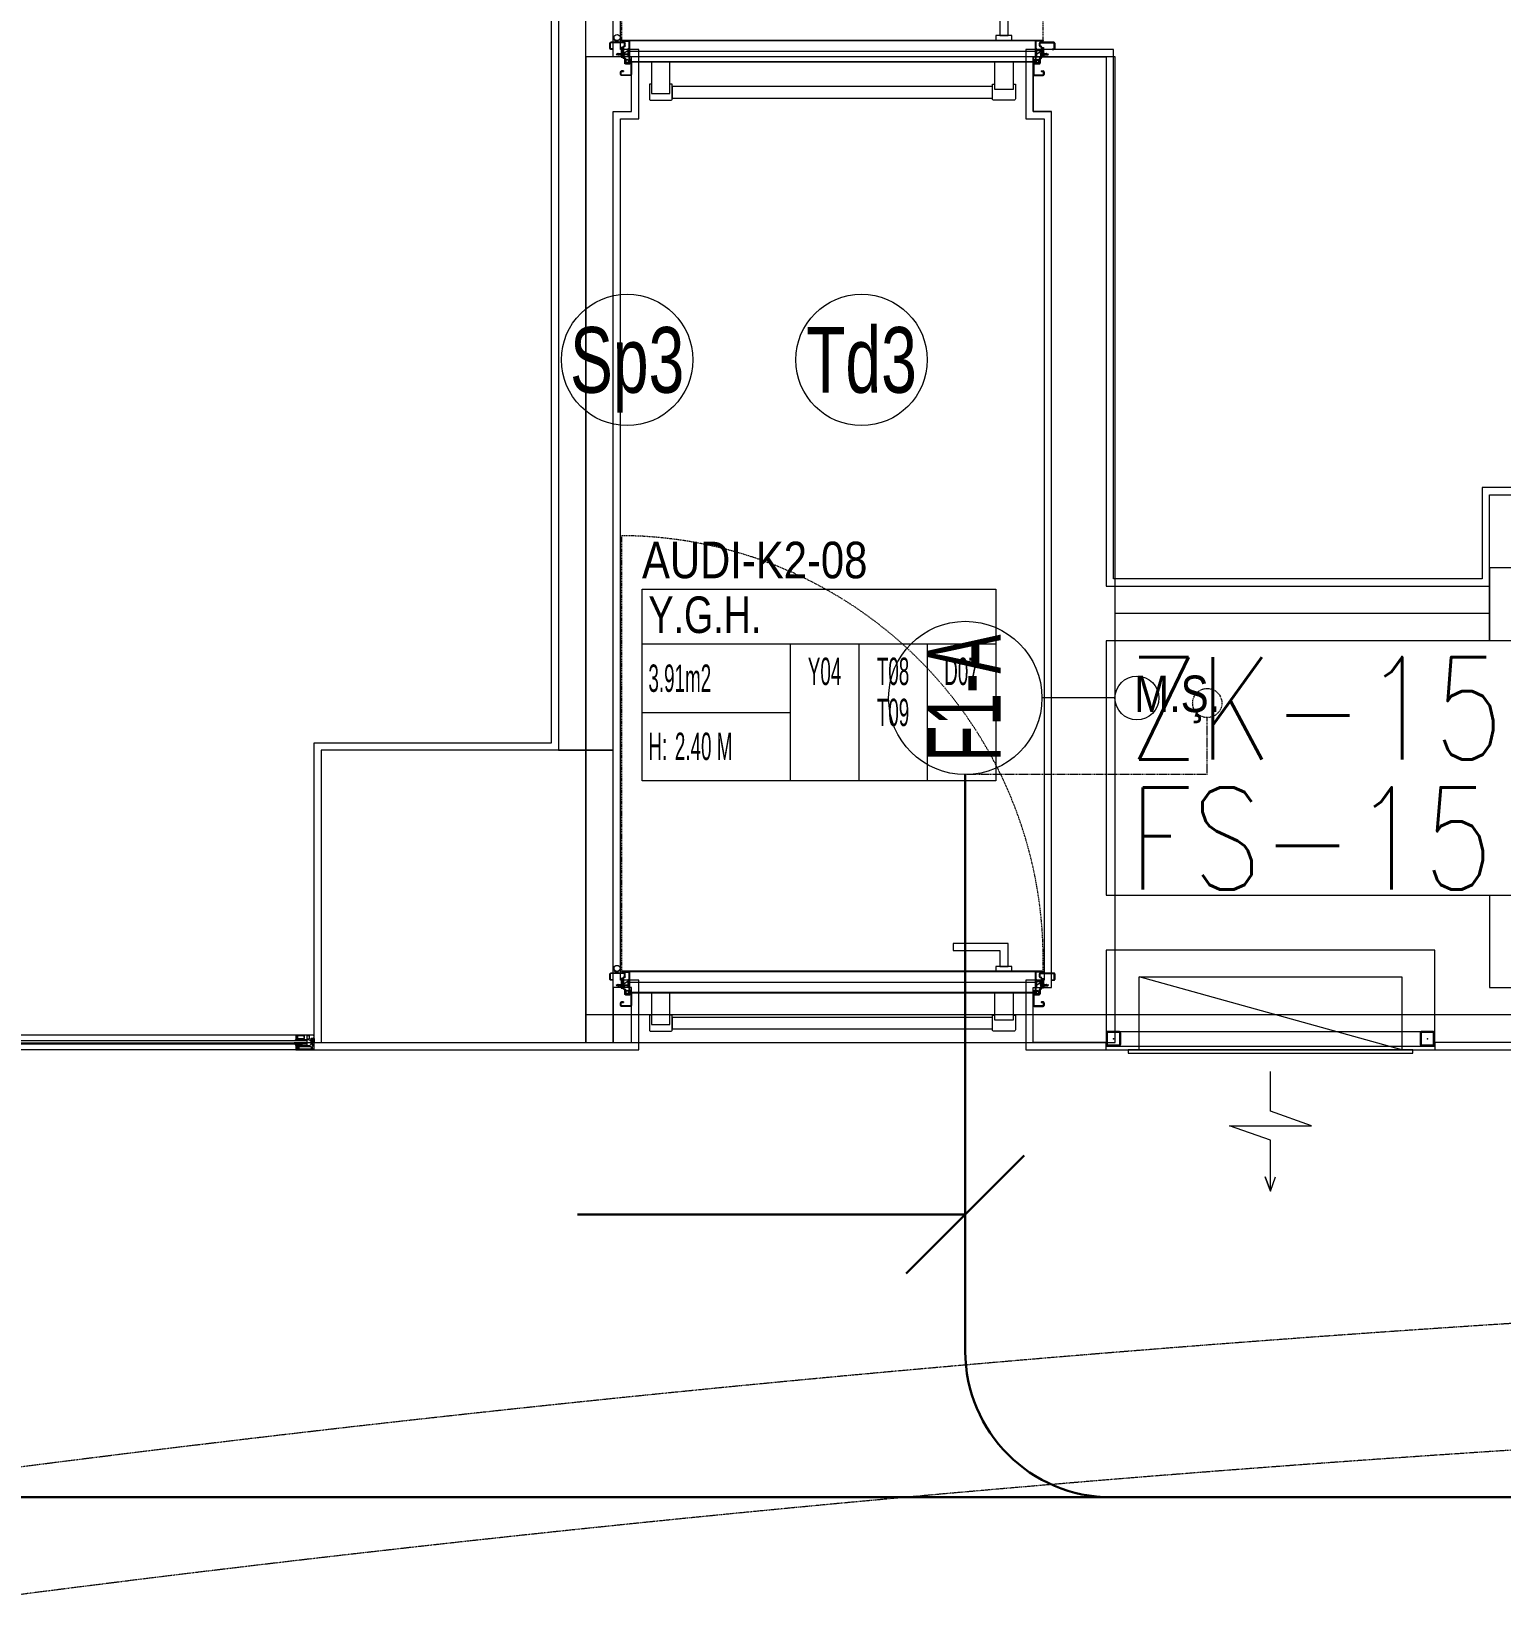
# Model space of a CAD drawing. Extents: x -2749 to 23780, y -1311 to 8245.
# Drawn here: x 15793.2 to 16195.5, y 2210.5 to 2641.9 of the extents above; entities that cross this region are included whole.
import ezdxf
from ezdxf.enums import TextEntityAlignment as Align

# ---------------------------------------------------------------- set-up
doc = ezdxf.new("R2010")
doc.units = 0
doc.header["$MEASUREMENT"] = 0
doc.linetypes.add('DOT2', pattern=[0.125, 0, -0.125])
doc.linetypes.add('HIDDEN', pattern=[0.375, 0.25, -0.125])
doc.layers.get('0').update_dxf_attribs({"color": 9, "lineweight": 9})
for name, color, linetype, lineweight in [('0 @ 1', 9, 'Continuous', 9), ('00', 9, 'Continuous', 9), ('01', 9, 'Continuous', 9), ('06D', 9, 'Continuous', 9), ('10', 9, 'Continuous', 9), ('11', 9, 'Continuous', 9), ('14', 9, 'Continuous', 9), ('15', 9, 'Continuous', 9), ('20', 9, 'DOT2', 9), ('21', 9, 'Continuous', 9), ('32-ekipman', 9, 'Continuous', 9), ('33', 9, 'BATTING', 9), ('40B', 9, 'Continuous', 9), ('E-MODÜL HATTI', 6, 'Continuous', 30), ('E-YAZI', 7, 'Continuous', 30), ('Y-DRENAJ', 251, 'HIDDEN', 13), ('Y-KOLON-NO', 251, 'Continuous', 13), ('Y-SPRINKLER-BORU', 251, 'Continuous', 13), ('Y-VANA', 3, 'Continuous', 13)]:
    doc.layers.add(name, color=color, linetype=linetype, lineweight=lineweight)
doc.styles.add('Arial', font='arial.ttf', dxfattribs={"height": 2.5})
doc.styles.add('ARIAL1', font='arial.ttf', dxfattribs={"width": 0.7})
doc.styles.add('E-YAZI', font='txttw.shx')
doc.styles.add('MuuM_TEXT-STANDART', font='ARIALN.TTF')
doc.linetypes.add('BATTING', pattern='A,0.0001,-0.1,[134,ltypeshp.shx,S=0.1,R=0,X=-0.1,Y=0],-0.2,[134,ltypeshp.shx,S=0.1,R=180,X=0.1,Y=0],-0.1', length=0.4001)
pattern_1 = [(225, (-604.72494, -2171.82614), (-0.0883883476, 0.0883883476), []), (135, (-604.72494, -2171.82614), (0.0883883476, 0.0883883476), [])]

# ---------------------------------------------------------------- blocks, each defined once
blk = doc.blocks.new('p-kolon_80x80')
blk.add_lwpolyline([(-40, -40), (40, -40), (40, 40), (-40, 40)], close=True)
blk = doc.blocks.new('*U11')
at = {"ltscale": 15}
for p, q in [((-24.9, 0.9), (-25.7, 0)), ((-24.9, -0.9), (-25.7, 0)), ((-22.9, 1.5), (-24.9, 0.9)), ((-22.9, 1.5), (-22.9, -1.5)), ((-21.2, -2.7), (-18.1, 2.8)), ((-21, -2.7), (-17.9, 2.7)), ((-19.7, -2.7), (-16.6, 2.8)), ((-19.5, -2.7), (-16.4, 2.7)), ((-18.5, 1.5), (-18.3, 2)), ((-18.2, -2.7), (-15.1, 2.8)), ((-18, -2.7), (-14.9, 2.7)), ((-17, 1.5), (-16.8, 2)), ((-16.7, -2.7), (-13.6, 2.8)), ((-16.5, -2.7), (-13.4, 2.7)), ((-15.5, 1.5), (-15.3, 2)), ((-15.2, -2.7), (-12.1, 2.8)), ((-15, -2.7), (-11.9, 2.7)), ((-14, 1.5), (-13.8, 2)), ((-13.7, -2.7), (-10.6, 2.8)), ((-13.5, -2.7), (-10.4, 2.7)), ((-12.5, 1.5), (-12.3, 2)), ((-12.2, -2.7), (-9.1, 2.8)), ((-12, -2.7), (-8.9, 2.7)), ((-11, 1.5), (-10.8, 2)), ((-10.7, -2.7), (-7.6, 2.8)), ((-10.5, -2.7), (-7.4, 2.7)), ((-9.5, 1.5), (-9.3, 2)), ((-9.2, -2.7), (-6.1, 2.8)), ((-9, -2.7), (-5.9, 2.7)), ((-8, 1.5), (-7.8, 2)), ((-7.7, -2.7), (-4.6, 2.8)), ((-7.5, -2.7), (-4.4, 2.7)), ((-6.5, 1.5), (-6.3, 2)), ((-6.2, -2.7), (-3.1, 2.8)), ((-6, -2.7), (-2.9, 2.7)), ((-5, 1.5), (-4.8, 2)), ((-4.7, -2.7), (-1.6, 2.8)), ((-4.5, -2.7), (-1.4, 2.7)), ((-3.5, 1.5), (-3.3, 2)), ((-2, 1.5), (-1.8, 2)), ((-0.5, 4.2), (-1.5, 1.5)), ((0, 0.5), (-0.6, 0.5)), ((-24.9, -0.9), (-22.9, -1.5)), ((-8.6, -1.5), (-22.9, -1.5)), ((-21.2, -2.7), (-20.9, -1.5)), ((-20.3, -1.5), (-19.1, -1.5)), ((-19.7, -2.7), (-19.4, -1.5)), ((-18.8, -1.5), (-17.6, -1.5)), ((-18.2, -2.7), (-17.9, -1.5)), ((-17.3, -1.5), (-16.1, -1.5)), ((-16.7, -2.7), (-16.4, -1.5)), ((-15.8, -1.5), (-14.6, -1.5)), ((-15.2, -2.7), (-14.9, -1.5)), ((-14.3, -1.5), (-13.1, -1.5)), ((-13.7, -2.7), (-13.4, -1.5)), ((-12.8, -1.5), (-11.6, -1.5)), ((-12.2, -2.7), (-11.9, -1.5)), ((-11.3, -1.5), (-10.1, -1.5)), ((-10.7, -2.7), (-10.4, -1.5)), ((-9.8, -1.5), (-8.6, -1.5)), ((-9.2, -2.7), (-8.9, -1.5)), ((-8.3, -1.5), (-7.1, -1.5)), ((-7.7, -2.7), (-7.4, -1.5)), ((-6.8, -1.5), (-5.6, -1.5)), ((-6.2, -2.7), (-5.9, -1.5)), ((-5.3, -1.5), (-4.1, -1.5)), ((-4.7, -2.7), (-4.4, -1.5)), ((-3.8, -1.5), (-2.1, -1.5)), ((-0.5, -4.2), (-1.5, -1.5)), ((0, -0.5), (-0.6, -0.5))]:
    blk.add_line(p, q, dxfattribs=at)
for p, q in [((-6.9, 1.5), (-22.9, 1.5)), ((-17.4, 1.5), (-18.6, 1.5)), ((-15.9, 1.5), (-17.1, 1.5)), ((-14.4, 1.5), (-15.6, 1.5)), ((-12.9, 1.5), (-14.1, 1.5)), ((-11.4, 1.5), (-12.6, 1.5)), ((-9.9, 1.5), (-11.1, 1.5)), ((-8.4, 1.5), (-9.6, 1.5)), ((-6.9, 1.5), (-8.1, 1.5)), ((-5.4, 1.5), (-6.6, 1.5)), ((-3.9, 1.5), (-5.1, 1.5)), ((-2.4, 1.5), (-3.6, 1.5)), ((-1.5, 1.5), (-2.1, 1.5)), ((0, 0.5), (0, 4.1)), ((-1.5, -1.5), (-2.1, -1.5)), ((0, -0.5), (0, -4.1))]:
    blk.add_line(p, q)
for centre, radius, start, end in [((-26, 3.9), 3.92, 274.361, 322.1025), ((-26, -3.9), 3.92, 37.8975, 85.639), ((-18, 2.8), 0.0971, 330.3204, 150.3204), ((-16.5, 2.8), 0.0971, 330.3204, 150.3204), ((-15, 2.8), 0.0971, 330.3204, 150.3204), ((-13.5, 2.8), 0.0971, 330.3204, 150.3204), ((-12, 2.8), 0.0971, 330.3204, 150.3204), ((-10.5, 2.8), 0.0971, 330.3204, 150.3204), ((-9, 2.8), 0.0971, 330.3204, 150.3204), ((-7.5, 2.8), 0.0971, 330.3204, 150.3204), ((-6, 2.8), 0.0971, 330.3204, 150.3204), ((-4.5, 2.8), 0.0971, 330.3204, 150.3204), ((-3, 2.8), 0.0971, 330.3204, 150.3204), ((-1.5, 2.8), 0.0971, 330.3204, 150.3204), ((-0.6, 0), 0.486, 90, 270), ((-0.3, 4.1), 0.25, 0, 150.0864), ((-21.1, -2.7), 0.0971, 150.3204, 330.3204), ((-19.6, -2.7), 0.0971, 150.3204, 330.3204), ((-18.1, -2.7), 0.0971, 150.3204, 330.3204), ((-16.6, -2.7), 0.0971, 150.3204, 330.3204), ((-15.1, -2.7), 0.0971, 150.3204, 330.3204), ((-13.6, -2.7), 0.0971, 150.3204, 330.3204), ((-12.1, -2.7), 0.0971, 150.3204, 330.3204), ((-10.6, -2.7), 0.0971, 150.3204, 330.3204), ((-9.1, -2.7), 0.0971, 150.3204, 330.3204), ((-7.6, -2.7), 0.0971, 150.3204, 330.3204), ((-6.1, -2.7), 0.0971, 150.3204, 330.3204), ((-4.6, -2.7), 0.0971, 150.3204, 330.3204), ((-0.3, -4.1), 0.25, 209.9136, 0)]:
    blk.add_arc(centre, radius, start, end, dxfattribs=at)
blk = doc.blocks.new('conta')
at = {"ltscale": 10}
for p, q in [((-2649.88, 5344.46), (-2649.78, 5344.3)), ((-2649.87, 5345.53), (-2649.81, 5345.61)), ((-2649.78, 5344.3), (-2649.74, 5344.3)), ((-2649.72, 5345.4), (-2649.28, 5345.4)), ((-2649.25, 5345.41), (-2649.09, 5345.51)), ((-2648.87, 5344.09), (-2648.7, 5343.86)), ((-2648.83, 5344.87), (-2648.56, 5345.24)), ((-2648.77, 5345.12), (-2648.63, 5345.3)), ((-2648.56, 5345.31), (-2648.56, 5345.31)), ((-2648.97, 5344.05), (-2648.78, 5343.8)), ((-2648.71, 5343.79), (-2648.71, 5343.79))]:
    blk.add_line(p, q, dxfattribs=at)
for centre, radius, start, end in [((-2653.03, 5345), 3.19, 350.4674, 8.9372), ((-2649.87, 5344.47), 0.02, 170.4674, 213.7451), ((-2649.83, 5345.5), 0.05, 140.6345, 188.9372), ((-2649.74, 5345.58), 0.0696, 22.2428, 159.258), ((-2650.94, 5345.01), 1.24, 340.3382, 16.7772), ((-2649.74, 5344.58), 0.03, 160.3382, 273.2666), ((-2649.72, 5345.37), 0.03, 90, 196.7772), ((-2649.56, 5341.55), 3.01, 80.4362, 93.2666), ((-2649.28, 5345.45), 0.05, 270, 303.0062), ((-2649.22, 5344.14), 0.231, 353.9571, 81.9004), ((-2649.08, 5345.49), 0.03, 4.7972, 123.0062), ((-2649.06, 5344.54), 0.03, 260.4362, 338.7066), ((-2650.22, 5344.99), 1.27, 338.7066, 23.0418), ((-2648.89, 5344.11), 0.1, 173.9571, 217.2653), ((-2649.01, 5345.57), 0.05, 18.7951, 42.1429), ((-2651.17, 5344.83), 2.33, 7.5897, 18.7951), ((-2658.2, 5345.19), 9.36, 353.6857, 357.8537), ((-2648.79, 5344.15), 0.1, 173.6857, 217.2653), ((-2648.81, 5345.15), 0.05, 187.5897, 322.7347), ((-2648.79, 5344.84), 0.05, 142.7347, 180.2669), ((-2648.59, 5345.27), 0.05, 52.7347, 142.7347), ((-2648.59, 5345.27), 0.05, 322.7347, 52.7347), ((-2648.74, 5343.83), 0.05, 217.2653, 307.2653), ((-2648.74, 5343.83), 0.05, 307.2653, 37.2653)]:
    blk.add_arc(centre, radius, start, end, dxfattribs=at)
for points, knots in [([(-2649.74, 5344.31), (-2649.74, 5344.34), (-2649.7, 5344.52), (-2649.59, 5344.33), (-2649.34, 5344.36), (-2649.23, 5344.37), (-2649.18, 5344.37)], [0, 0, 0, 0, 0.1008757, 0.3841126, 0.5436166, 0.6906785, 0.6906785, 0.6906785, 0.6906785]), ([(-2648.98, 5345.6), (-2649, 5345.63), (-2649.09, 5345.71), (-2649.23, 5345.44), (-2649.32, 5345.74), (-2649.39, 5345.46), (-2649.51, 5345.75), (-2649.59, 5345.5), (-2649.65, 5345.57), (-2649.68, 5345.61)], [0.0086373, 0.0086373, 0.0086373, 0.0086373, 0.1097304, 0.3133405, 0.4430081, 0.5658764, 0.7165186, 0.8527974, 0.9648495, 0.9648495, 0.9648495, 0.9648495])]:
    blk.add_open_spline(points, degree=3, knots=knots, dxfattribs=at)
blk = doc.blocks.new('p-yn_sackasa')
at = {"layer": '10', "linetype": 'Continuous'}
for p, q in [((0, 6.16), (0, 6.9)), ((0.01, 6.9), (0.01, 6.15)), ((0.14, 6.9), (0.14, 6.16)), ((0.15, 6.9), (0.15, 6.16)), ((2.69, 7.16), (0.26, 7.16)), ((2.69, 7.15), (0.26, 7.15)), ((2.69, 7.02), (0.26, 7.02)), ((0.26, 7.01), (2.69, 7.01)), ((0.26, 6.05), (0.76, 6.05)), ((0.75, 6.04), (0.26, 6.04)), ((0.26, 5.91), (0.75, 5.91)), ((0.76, 5.9), (0.26, 5.9)), ((0.75, 5.91), (0.75, 6.04)), ((0.76, 5.9), (0.76, 6.05)), ((2.8, 3.29), (2.8, 6.9)), ((2.81, 3.29), (2.81, 6.9)), ((2.94, 3.29), (2.94, 6.9)), ((2.95, 3.29), (2.95, 6.9)), ((-2.19, 0), (-2.19, -0.15)), ((0.67, -0.71), (0.67, 2.27)), ((0.69, -0.71), (0.69, 2.27)), ((0.81, -0.71), (0.81, 2.27)), ((0.83, -0.71), (0.83, 2.27)), ((0.92, 2.33), (0.95, 2.32)), ((0.93, 2.34), (0.95, 2.33)), ((1.01, 2.46), (0.99, 2.47)), ((0.99, 2.46), (1.01, 2.45)), ((1.11, 2.52), (1.11, 3.73)), ((1.12, 2.52), (1.12, 3.73)), ((1.25, 3.73), (1.25, 2.52)), ((1.26, 2.52), (1.26, 3.73)), ((1.37, 3.98), (2.49, 3.98)), ((2.49, 3.97), (1.37, 3.97)), ((1.37, 3.84), (2.49, 3.84)), ((2.49, 3.83), (1.37, 3.83)), ((2.6, 3.69), (2.5, 3.36)), ((2.51, 3.35), (2.61, 3.69)), ((2.73, 3.65), (2.63, 3.32)), ((2.74, 3.64), (2.64, 3.31)), ((-2.95, -0.25), (-2.95, -1.75)), ((-2.94, -1.75), (-2.94, -0.25)), ((-2.81, -0.25), (-2.81, -1.75)), ((-2.8, -0.25), (-2.8, -1.75)), ((-2.19, 0), (-2.7, 0)), ((-2.2, -0.01), (-2.7, -0.01)), ((-2.2, -0.14), (-2.7, -0.14)), ((-2.19, -0.15), (-2.7, -0.15)), ((1.01, -1.85), (-2.7, -1.85)), ((1.01, -1.86), (-2.7, -1.86)), ((-2.7, -1.99), (1.01, -1.99)), ((1.01, -2), (-2.7, -2)), ((-2.2, -0.14), (-2.2, -0.01)), ((0.92, -0.77), (0.95, -0.76)), ((0.93, -0.78), (0.95, -0.77)), ((0.99, -0.89), (1.01, -0.88)), ((1.01, -0.89), (0.99, -0.91)), ((1.11, -0.96), (1.11, -1.75)), ((1.12, -0.96), (1.12, -1.75)), ((1.25, -0.96), (1.25, -1.75)), ((1.26, -0.96), (1.26, -1.75))]:
    blk.add_line(p, q, dxfattribs=at)
for points in [[(0.15, 2.14), (0.67, 2.14), (0.67, -0.54), (0.15, -0.54)], [(0.15, 2.14), (0.41, 2.14), (0.41, -0.54), (0.15, -0.54)]]:
    blk.add_lwpolyline(points, close=True, dxfattribs=at)
for centre, radius, start, end in [((0.26, 6.9), 0.261, 90, 180), ((0.26, 6.16), 0.261, 180, 270), ((0.26, 6.9), 0.249, 90, 180), ((0.26, 6.16), 0.249, 181.345, 271.3502), ((0.26, 6.9), 0.122, 90, 180), ((0.26, 6.16), 0.122, 180, 270), ((0.26, 6.9), 0.11, 90, 180), ((0.26, 6.16), 0.11, 180, 270), ((2.69, 6.9), 0.261, 0, 90), ((2.69, 6.9), 0.249, 0, 90), ((2.69, 6.9), 0.122, 0, 90), ((2.69, 6.9), 0.11, 0, 90), ((0.89, 2.27), 0.219, 63.2153, 180), ((0.89, 2.27), 0.206, 63.2169, 180), ((0.89, 2.27), 0.0801, 63.215, 180), ((0.89, 2.27), 0.0674, 63.2144, 180), ((1.04, 2.52), 0.206, 243.2197, 0), ((1.04, 2.52), 0.219, 243.2148, 0), ((1.04, 2.52), 0.0801, 243.2203, 0), ((1.04, 2.52), 0.0674, 243.2129, 0), ((1.37, 3.73), 0.253, 90, 180), ((1.37, 3.73), 0.24, 90, 180), ((1.37, 3.73), 0.114, 90, 180), ((1.37, 3.73), 0.101, 90, 180), ((2.49, 3.72), 0.261, 342.8602, 90), ((2.49, 3.72), 0.249, 342.8613, 90), ((2.49, 3.72), 0.122, 342.8607, 90), ((2.49, 3.72), 0.11, 342.8621, 90), ((2.72, 3.29), 0.232, 162.8601, 0), ((2.72, 3.29), 0.219, 162.8613, 0), ((2.72, 3.29), 0.0927, 162.8605, 0), ((2.72, 3.29), 0.0801, 162.8624, 0), ((-2.7, -0.25), 0.253, 90, 180), ((-2.7, -1.75), 0.253, 180, 270), ((-2.7, -0.25), 0.24, 90, 180), ((-2.7, -1.75), 0.24, 180, 270), ((-2.7, -0.25), 0.114, 90, 180), ((-2.7, -1.75), 0.114, 180, 270), ((-2.7, -0.25), 0.101, 90, 180), ((-2.7, -1.75), 0.101, 180, 270), ((0.89, -0.71), 0.219, 180, 296.785), ((0.89, -0.71), 0.206, 180, 296.7851), ((0.89, -0.71), 0.0801, 180, 296.785), ((0.89, -0.71), 0.0674, 180, 180.5245), ((0.89, -0.71), 0.0674, 180, 296.7871), ((1.04, -0.96), 0.219, 0, 116.7854), ((1.04, -0.96), 0.206, 0, 116.7836), ((1.04, -0.96), 0.0801, 0, 116.7811), ((1.04, -0.96), 0.0674, 0, 116.7871), ((1.01, -1.75), 0.114, 270, 0), ((1.01, -1.75), 0.24, 270, 0), ((1.01, -1.75), 0.101, 270, 0), ((1.01, -1.75), 0.253, 270, 0)]:
    blk.add_arc(centre, radius, start, end, dxfattribs=at)
at = {"layer": '10', "xscale": 0.0842696629213483, "yscale": 0.0842696629213483, "zscale": 0.0842696629213483}
blk.add_blockref('*U11', (0.95, 1.35), dxfattribs=at)
at = {"layer": '14', "xscale": -0.7887640449438696, "yscale": 0.7887640449438696, "zscale": 0.7887640449438204, "rotation": 90}
blk.add_blockref('conta', (4217.78, -2086.42), dxfattribs=at)
blk = doc.blocks.new('*U325')
at = {"layer": '06D'}
for points in [[(12.5, 9.56), (11.87, 9.56), (11.87, 13.56, -0.414214), (12.25, 13.93), (17.75, 13.93, -0.414214), (18.12, 13.56), (18.12, 9.56), (17.5, 9.56)], [(111.5, 9.56), (112.12, 9.56), (112.12, 13.56, 0.414214), (111.75, 13.93), (106.25, 13.93, 0.414214), (105.87, 13.56), (105.87, 9.56), (106.5, 9.56)]]:
    blk.add_lwpolyline(points, format="xyb", dxfattribs=at)
for points in [[(105.87, 13.31), (18.12, 13.31), (18.12, 10.18), (105.87, 10.18)], [(12.5, 10.94), (17.5, 10.94), (17.5, 3.44), (12.5, 3.44)], [(111.5, 12.06), (106.5, 12.06), (106.5, 3.44), (111.5, 3.44)]]:
    blk.add_lwpolyline(points, close=True, dxfattribs=at)
for points in [[(12.8, -2.56), (12.8, -3.81), (17.2, -3.81), (17.2, -2.56), (12.8, -2.56)], [(13.87, -3.81), (13.87, -10.06), (28.87, -10.06), (28.87, -8.19), (16.12, -8.19), (16.12, -8.19), (16.12, -3.81), (13.87, -3.81)]]:
    blk.add_lwpolyline(points, dxfattribs=at)
at = {"layer": '10', "ltscale": 10}
for p, q in [((5, 0.68), (6, 1.33)), ((5, 0.68), (6, 1.33)), ((6, 0.28), (5, 0.28)), ((6, 0.28), (5, 0.28)), ((6, 0.08), (5, 0.08)), ((6, 0.08), (5, 0.08)), ((6, 1.76), (6, 1.33)), ((6.3, 1.76), (6, 1.76)), ((6, 1.76), (6, 1.33)), ((6.3, 1.76), (6, 1.76)), ((6, 1.33), (6, -0.17)), ((6, 1.33), (6, -0.17)), ((6.3, -2.19), (6.3, 3.34)), ((6.3, 1.33), (6.3, 1.76)), ((6.3, 1.33), (6.3, 1.76)), ((6.3, -0.17), (6.3, 1.33)), ((6.3, -0.17), (6.3, 1.33)), ((117.6, 3.44), (6.4, 3.44)), ((6.45, -2.29), (6.45, 3.24)), ((117.5, 3.29), (6.5, 3.29)), ((117.55, -2.29), (117.55, 3.24)), ((117.7, -2.19), (117.7, 3.34)), ((117.7, 1.76), (117.7, 0.26)), ((118, 1.76), (117.7, 1.76)), ((117.7, 0.26), (117.7, -0.17)), ((118, 0.26), (118, 1.76)), ((118, 1.51), (119, 1.51)), ((118, 1.31), (119, 1.31)), ((119, 0.91), (118, 0.26)), ((118, -0.17), (118, 0.26)), ((4.3, -2.46), (4.3, -2.34)), ((4.4, -2.24), (6.25, -2.24)), ((119.6, -2.56), (4.4, -2.56)), ((4.45, -2.41), (4.45, -2.39)), ((4.45, -2.39), (6.35, -2.39)), ((119.54, -2.41), (4.45, -2.41)), ((6, -0.17), (6.3, -0.17)), ((6, -0.17), (6.3, -0.17)), ((119.54, -2.39), (117.65, -2.39)), ((117.7, -0.17), (118, -0.17)), ((119.6, -2.24), (117.75, -2.24)), ((119.55, -2.41), (119.55, -2.39)), ((119.7, -2.46), (119.7, -2.34)), ((120.84, -2), (120.84, -2.43)), ((120.84, -2), (120.84, -2.43)), ((121.05, -2), (121.05, -2.43)), ((121.05, -2), (121.05, -2.43)), ((121.22, -2.16), (121.05, -2.16)), ((121.22, -2.16), (121.05, -2.16)), ((121.22, -2.16), (121.22, -2.29)), ((121.22, -2.16), (121.22, -2.29)), ((121.6, -2.73), (121.73, -2.62)), ((121.6, -2.73), (121.73, -2.62))]:
    blk.add_line(p, q, dxfattribs=at)
blk.add_circle((120.95, -3.26), 0.843, dxfattribs=at)
blk.add_circle((120.95, -3.26), 0.843, dxfattribs=at)
for centre, radius, start, end in [((6.44, 3.3), 0.141, 104.9271, 165.0729), ((117.5, 3.24), 0.05, 0, 90), ((117.6, 3.34), 0.1, 0, 90), ((4.4, -2.34), 0.1, 90, 180), ((4.4, -2.46), 0.1, 180, 270), ((4.45, -2.39), 0.005, 90, 180), ((4.45, -2.41), 0.005, 180, 270), ((6.25, -2.19), 0.05, 270, 0), ((6.35, -2.29), 0.1, 270, 0), ((117.65, -2.29), 0.1, 180, 270), ((117.75, -2.19), 0.05, 180, 270), ((119.54, -2.39), 0.005, 0, 90), ((119.54, -2.41), 0.005, 270, 360), ((119.6, -2.34), 0.1, 0, 90), ((119.6, -2.46), 0.1, 270, 0), ((120.42, -2.26), 0.302, 285.5524, 60.0315), ((120.42, -2.26), 0.302, 285.5524, 60.0315), ((120.42, -2.26), 0.428, 336.352, 37.621), ((120.42, -2.26), 0.428, 336.352, 37.621), ((120.95, -3.26), 1.01, 39.4092, 74.2861), ((120.95, -3.26), 1.01, 39.4092, 74.2861)]:
    blk.add_arc(centre, radius, start, end, dxfattribs=at)
at = {"layer": '20'}
blk.add_lwpolyline([(119.7, -2.4), (119.7, -121.8, -0.421209), (4.3, -2.4, 1)], format="xyb", dxfattribs=at)
at = {"layer": '33', "ltscale": 0.25}
blk.add_lwpolyline([(117.55, 0.48), (6.45, 0.48)], dxfattribs=at)
blk.add_blockref('p-yn_sackasa', (4, 0))
at = {"xscale": -1}
blk.add_blockref('p-yn_sackasa', (120, 0), dxfattribs=at)
blk = doc.blocks.new('0_roomno2-flat-2')
at = {"layer": '21'}
blk.add_lwpolyline([(96.88, -52.5), (0, -52.5), (0, 0), (96.88, 0)], close=True, dxfattribs=at)
for points in [[(0, -15), (96.88, -15)], [(40.62, -15), (40.62, -52.5)], [(59.38, -15), (59.38, -52.5)], [(78.12, -15), (78.12, -52.5)], [(0, -33.75), (40.62, -33.75)]]:
    blk.add_lwpolyline(points, dxfattribs=at)
at = {"layer": '21', "style": 'MuuM_TEXT-STANDART', "width": 0.6}
blk.add_text('H:', height=7.5, dxfattribs=at).set_placement((1.75, -43.04), align=Align.MIDDLE_LEFT)
at = {"layer": '21', "style": 'Arial'}
blk.add_attdef('ODANO', (0, 5.85), '', height=10, dxfattribs=at)
blk.add_attdef('MEKANADI', text='', height=10, dxfattribs=at).set_placement((1.75, -15), align=Align.BOTTOM_LEFT)
at = {"layer": '21', "style": 'MuuM_TEXT-STANDART', "width": 0.6}
for tag, p in [('M2', (1.75, -24.38)), ('TEMIZTAVANYUKSEKLIGI', (9, -43.04))]:
    blk.add_attdef(tag, text='', height=7.5, dxfattribs=at).set_placement(p, align=Align.MIDDLE_LEFT)
for tag, p in [('YER01', (50, -22.5)), ('TAVAN01', (68.75, -22.5)), ('DUVAR01', (87.5, -22.5)), ('YER02', (50, -33.75)), ('TAVAN02', (68.75, -33.75)), ('DUVAR02', (87.5, -33.75)), ('YER03', (50, -45)), ('TAVAN03', (68.75, -45)), ('DUVAR03', (87.5, -45))]:
    blk.add_attdef(tag, text='', height=7.5, dxfattribs=at).set_placement(p, align=Align.MIDDLE_CENTER)
blk = doc.blocks.new('Prf-40x40')
for points in [[(1.5, -2), (-1.5, -2, -0.414214), (-2, -1.5), (-2, 1.5, -0.414214), (-1.5, 2), (1.5, 2, -0.414214), (2, 1.5), (2, -1.5, -0.414214)], [(1.5, -1.7), (-1.5, -1.7, -0.414214), (-1.7, -1.5), (-1.7, 1.5, -0.414214), (-1.5, 1.7), (1.5, 1.7, -0.414214), (1.7, 1.5), (1.7, -1.5, -0.414214)]]:
    blk.add_lwpolyline(points, format="xyb", close=True)
blk.add_point((0, 0))
blk = doc.blocks.new('p-krt-yangindolabi_vw')
at = {"linetype": 'Continuous'}
blk.add_lwpolyline([(-37.41, 54.8), (-36, 58.78), (-36, 44.76), (-47.25, 40.82), (-24.75, 40.82), (-36, 36.88), (-36, 25.98)], dxfattribs=at)
for points in [[(-36, 58.78), (-37.41, 54.8)], [(-36, 58.78), (-34.59, 54.8)]]:
    blk.add_lwpolyline(points)
for points in [[(-72, 20), (-75, 20), (-75, 21), (3, 21), (3, 20)], [(-72, 0), (0, 0), (0, 20), (-72, 20)], [(0, 20), (-72, 0), (0, 0)]]:
    blk.add_lwpolyline(points, close=True)
blk = doc.blocks.new('p-strahle-alüminyumdoğramaprofili')
at = {"layer": '10'}
h = blk.add_hatch(dxfattribs=at)
h.set_pattern_fill('NET', color=256, angle=315, style=0)
h.set_pattern_definition(pattern_1)
h.paths.add_polyline_path([(-4.62, 2.65), (-4.68, 2.65), (-4.72, 2.75), (-4.72, 2.8), (-4.69, 2.8), (-4.69, 2.92), (-4.98, 2.92), (-4.98, 2.8), (-4.95, 2.8), (-4.99, 2.65), (-5.08, 2.66), (-5.25, 2.28), (-5.14, 2.28), (-5.14, 2.33), (-4.98, 2.52, 0.2599), (-4.9, 2.28), (-4.66, 2.28, 0.382682)])
h.paths.add_polyline_path([(-4.86, 2.52), (-4.67, 2.52, -2.16717)], flags=16)
h = blk.add_hatch(dxfattribs=at)
h.set_pattern_fill('NET', color=256, angle=315, style=0)
h.set_pattern_definition(pattern_1)
h.paths.add_polyline_path([(-4.62, 0.88), (-4.68, 0.88), (-4.72, 0.77), (-4.72, 0.73), (-4.69, 0.73), (-4.69, 0.6), (-4.98, 0.6), (-4.98, 0.73), (-4.95, 0.73), (-4.99, 0.88), (-5.08, 0.87), (-5.25, 1.24), (-5.14, 1.24), (-5.14, 1.2), (-4.98, 1.01, -0.2599), (-4.9, 1.24), (-4.66, 1.24, -0.382682)])
h.paths.add_polyline_path([(-4.86, 1), (-4.67, 1, 2.16717)], flags=16)
h = blk.add_hatch(dxfattribs=at)
h.set_pattern_fill('NET', color=256, angle=315, style=0)
h.set_pattern_definition([(225, (-608.45214, -2173.53612), (-0.0883883476, 0.0883883476), []), (135, (-608.45214, -2173.53612), (0.0883883476, 0.0883883476), [])])
h.paths.add_polyline_path([(-3.45, 2.28), (-3.45, 2.57), (-4.49, 2.57), (-4.49, 2.28)])
h = blk.add_hatch(dxfattribs=at)
h.set_pattern_fill('NET', color=256, angle=315, style=0)
h.set_pattern_definition([(225, (-608.45214, -2180.04526), (-0.0883883476, 0.0883883476), []), (135, (-608.45214, -2180.04526), (0.0883883476, 0.0883883476), [])])
h.paths.add_polyline_path([(-3.45, 0.93), (-3.45, 1.24), (-4.49, 1.24), (-4.49, 0.93)])
h = blk.add_hatch(dxfattribs=at)
h.set_pattern_fill('NET', color=256, angle=315, style=0)
h.set_pattern_definition([(225, (-629.50454, -2177.58922), (-0.0883883476, 0.0883883476), []), (135, (-629.50454, -2177.58922), (0.0883883476, 0.0883883476), [])])
h.paths.add_polyline_path([(0, 0.68), (0, 1.75), (-0.18, 1.75), (-0.18, 0.68)])
for points in [[(-5.08, 2.66), (-5.25, 2.28)], [(-5.09, 0.88), (-5.25, 1.24)], [(-4.98, 2.52), (-5.14, 2.33), (-5.14, 2.28)], [(-4.98, 1.01), (-5.14, 1.2), (-5.14, 1.24)], [(-4.92, 3.6), (-4.92, 3.16), (-4.61, 3.16), (-4.61, 2.87), (-4.52, 2.87), (-4.62, 2.65), (-4.68, 2.65), (-4.72, 2.75), (-4.72, 2.8), (-4.69, 2.8), (-4.69, 3.05), (-4.98, 3.05), (-4.98, 2.8), (-4.95, 2.8), (-4.99, 2.65), (-5.08, 2.66), (-5.07, 3.76), (-0.11, 3.76)], [(-4.69, 2.92), (-4.98, 2.92)], [(-4.71, 0.6), (-4.98, 0.6)], [(-2.83, 0.2), (-2.67, 0.2), (-2.67, -0.04), (-4.87, -0.04), (-4.87, 0.19), (-4.57, 0.19), (-4.57, 0.73), (-2.67, 0.73)], [(-4.52, 2.87), (-4.49, 2.87), (-4.49, 2.26)], [(-4.49, 0.93), (-4.49, 0.93), (-4.49, 1.26)], [(-3.45, 2.26), (-3.45, 2.57)], [(-3.45, 1.26), (-3.45, 0.93)], [(-2.08, 0.93), (-2.08, 2.57)], [(-0.18, 0.68), (0, 0.68), (0, 1.75)], [(-0.18, 1.75), (0, 1.75)]]:
    blk.add_lwpolyline(points, dxfattribs=at)
for points in [[(-0.18, 2.74), (-0.18, 2.21), (0, 2.21), (0, 2.08), (-0.18, 2.08), (-0.18, 0.43), (0, 0.43), (0, 0), (-0.12, 0), (-0.12, -0.24), (-5.09, -0.24), (-5.09, 0.88), (-4.98, 0.88), (-4.94, 0.7), (-4.99, 0.7), (-4.99, 0.33), (-4.71, 0.33), (-4.71, 0.88), (-4.56, 0.88), (-4.52, 0.93), (-1.28, 0.93), (-1.2, 1.22), (-0.9, 1.22), (-0.9, 0.62), (-0.58, 0.62), (-0.58, 2.74)], [(-2.03, 0.78), (-1.35, 0.78), (-1.35, 0.08), (-1.28, 0.04), (-1.28, -0.04), (-2.09, -0.04), (-2.09, 0.1), (-2.03, 0.15)]]:
    blk.add_lwpolyline(points, close=True, dxfattribs=at)
for points in [[(-0.57, 3.26), (-0.57, 3.62), (-4.89, 3.62), (-4.89, 3.65, 0.561743), (-4.97, 3.66, 0.595966), (-4.92, 3.6, -2.204878)], [(-4.67, 2.52), (-4.86, 2.52, 1)], [(-4.67, 1), (-4.86, 1, -1)], [(-4.61, 2.87), (-4.49, 3.45, -0.833203), (-4.18, 3.44, -0.447088)], [(-4.49, 2.57), (-1.23, 2.57, -0.414214), (-0.9, 2.25), (-0.9, 1.22)], [(-4.18, 3.44), (-4.18, 2.99, 0.414214), (-4.07, 2.89), (-0.82, 2.89), (-0.82, 3.62)], [(-2.67, 0.73), (-2.67, 0.32), (-2.83, 0.32, 1), (-2.83, 0.2, -1)], [(-0.11, 3.76), (-0.11, 3.62), (-0.45, 3.62), (-0.45, 3.14, -1), (-0.66, 3.14)], [(-0.66, 3.14, -0.305404), (-0.57, 3.26, -5.773092)]]:
    blk.add_lwpolyline(points, format="xyb", dxfattribs=at)
for centre, radius, start, end in [((-4.73, 2.47), 0.253, 168.6676, 234.1258), ((-4.73, 1.06), 0.253, 125.8742, 191.3324), ((-4.77, 2.44), 0.125, 139.5402, 40.4598), ((-4.77, 1.08), 0.125, 319.5402, 220.4598), ((-4.84, 2.48), 0.273, 305.9738, 36.4289), ((-4.84, 1.04), 0.273, 323.5711, 54.0262)]:
    blk.add_arc(centre, radius, start, end, dxfattribs=at)
blk = doc.blocks.new('*U549')
at = {"layer": '06D'}
for points in [[(4.95, 4), (521.04, 4)], [(4.95, 0), (521.02, 0)]]:
    blk.add_lwpolyline(points, dxfattribs=at)
at = {"layer": '15'}
for points in [[(1.96, 2.5), (524.03, 2.5)], [(524.03, 1.5), (1.96, 1.5)]]:
    blk.add_lwpolyline(points, dxfattribs=at)
at = {"layer": '0 @ 1', "linetype": 'Continuous', "xscale": -1}
blk.add_blockref('p-strahle-alüminyumdoğramaprofili', (-0.12, 0.24), dxfattribs=at)
blk = doc.blocks.new('p-2. kat planı')
at = {"layer": '00'}
for points in [[(15952.5, 2635), (15952.5, 2745), (15937.5, 2745), (15937.5, 2445), (15952.5, 2445), (15952.5, 2500), (15952.5, 2515), (15952.5, 2515), (15952.5, 2620), (15957.5, 2620), (15957.5, 2635)], [(15952.5, 2365), (15957.5, 2365), (15957.5, 2380), (15952.5, 2380)]]:
    blk.add_lwpolyline(points, close=True, dxfattribs=at)
for points in [[(16072.5, 2635), (16067.5, 2635), (16067.5, 2620), (16072.5, 2620)], [(16087.5, 2405.3), (16192.5, 2405.3), (16192.5, 2380), (16472.5, 2380)], [(16622.5, 2365), (16177.5, 2365), (16177.5, 2390.3), (16087.5, 2390.3), (16087.5, 2365), (16067.5, 2365), (16067.5, 2380), (16072.5, 2380), (16072.5, 2620), (16067.5, 2620), (16067.5, 2635), (16072.5, 2635), (16087.5, 2635), (16087.5, 2490), (16192.5, 2490), (16192.5, 2475), (16087.5, 2475), (16087.52, 2405.3)]]:
    blk.add_lwpolyline(points, dxfattribs=at)
at = {"layer": '01'}
blk.add_lwpolyline([(16192.5, 2825), (16672.5, 2825), (16672.5, 2365), (16622.5, 2365), (16622.5, 2475), (16232.5, 2475), (16232.5, 2475), (16192.5, 2475), (16192.5, 2515), (16622.5, 2515), (16622.5, 2785), (16192.5, 2785)], close=True, dxfattribs=at)
at = {"layer": '06D'}
blk.add_lwpolyline([(16087.5, 2405.3), (16472.5, 2405.3), (16472.5, 2475), (16087.5, 2475)], close=True, dxfattribs=at)
blk.add_lwpolyline([(16087.5, 2368), (16174, 2368)], dxfattribs=at)
at = {"layer": '11'}
for points in [[(16087.5, 2364), (16177.5, 2364)], [(16087.5, 2363), (16177.5, 2363)]]:
    blk.add_lwpolyline(points, dxfattribs=at)
at = {"layer": '14'}
for points in [[(15798, 2819.3), (15798, 2803), (15800, 2803), (15870.5, 2803), (15870.5, 2743), (15935.5, 2743), (15935.5, 2447), (15870.5, 2447), (15870.5, 2363), (15959.5, 2363), (15959.5, 2382), (15954.5, 2382), (15954.5, 2618), (15959.5, 2618), (15959.5, 2637), (15954.5, 2637), (15954.5, 2803), (16190.5, 2803), (16190.5, 2783), (16620.5, 2783)], [(16620.5, 2517), (16190.5, 2517), (16190.5, 2492), (16089.5, 2492), (16089.5, 2637), (16065.5, 2637), (16065.5, 2618), (16070.5, 2618), (16070.5, 2382), (16065.5, 2382), (16065.5, 2363), (16070.5, 2363), (16087.5, 2363), (16087.5, 2365)], [(16177.5, 2365), (16177.5, 2363), (16652.5, 2363)]]:
    blk.add_lwpolyline(points, dxfattribs=at)
at = {"layer": '40B'}
blk.add_lwpolyline([(13052.5, 1837.5), (13052.5, 1065.5), (13054.42, 1065.5, -0.152186), (16671.45, 2158.21), (16671.45, 2226.09), (16672.5, 2226.09), (16672.5, 2372.5), (15945, 2372.5), (15945, 2365), (14187.5, 2363), (14187.5, 2825), (13845, 2825), (13845, 1845), (13845, 1837.5)], format="xyb", close=True, dxfattribs=at)
for points in [[(15254.5, 2364.21), (15945, 2365), (15945, 2825), (15254.5, 2825)], [(15945, 2825), (16652.5, 2825), (16652.5, 2495), (16192.5, 2495), (16192.5, 2482.5), (16090, 2482.5), (16090, 2635), (15945, 2635)], [(16090, 2635), (15945, 2635), (15945, 2365), (16090, 2365)]]:
    blk.add_lwpolyline(points, close=True, dxfattribs=at)
ref = blk.add_blockref('0_roomno2-flat-2', (15960.37, 2489.14))
ref.add_attrib('ODANO', 'AUDI-K2-08', dxfattribs={"layer": '21', "height": 10, "style": 'MuuM_TEXT-STANDART'}).set_placement((15960.37, 2489.14), align=Align.BOTTOM_LEFT)
ref.add_attrib('MEKANADI', 'Y.G.H.', dxfattribs={"layer": '21', "height": 10, "style": 'MuuM_TEXT-STANDART', "width": 0.9}).set_placement((15962.12, 2474.14), align=Align.BOTTOM_LEFT)
ref.add_attrib('M2', '3.91m2', dxfattribs={"layer": '21', "height": 7.5, "style": 'MuuM_TEXT-STANDART', "width": 0.6}).set_placement((15962.12, 2464.76), align=Align.MIDDLE_LEFT)
ref.add_attrib('TEMIZTAVANYUKSEKLIGI', '2.40 M', dxfattribs={"layer": '21', "height": 7.5, "style": 'MuuM_TEXT-STANDART', "width": 0.6}).set_placement((15969.37, 2446.1), align=Align.MIDDLE_LEFT)
ref.add_attrib('YER01', 'Y04', dxfattribs={"layer": '21', "height": 7.5, "style": 'MuuM_TEXT-STANDART', "width": 0.6}).set_placement((16010.37, 2466.64), align=Align.MIDDLE_CENTER)
ref.add_attrib('TAVAN01', 'T08', dxfattribs={"layer": '21', "height": 7.5, "style": 'MuuM_TEXT-STANDART', "width": 0.6}).set_placement((16029.12, 2466.64), align=Align.MIDDLE_CENTER)
ref.add_attrib('DUVAR01', 'D07', dxfattribs={"layer": '21', "height": 7.5, "style": 'MuuM_TEXT-STANDART', "width": 0.6}).set_placement((16047.87, 2466.64), align=Align.MIDDLE_CENTER)
ref.add_attrib('TAVAN02', 'T09', dxfattribs={"layer": '21', "height": 7.5, "style": 'MuuM_TEXT-STANDART', "width": 0.6}).set_placement((16029.12, 2455.39), align=Align.MIDDLE_CENTER)
at = {"linetype": 'Continuous', "rotation": 180}
blk.add_blockref('*U549', (15870.49, 2367), dxfattribs=at)
at = {"layer": '01'}
blk.add_blockref('p-kolon_80x80', (15912.5, 2405), dxfattribs=at)
at = {"layer": '10', "rotation": 180}
for p in [(16074.5, 2637), (16074.5, 2382)]:
    blk.add_blockref('*U325', p, dxfattribs=at)
at = {"layer": '10', "xscale": -1}
for p in [(16089.5, 2366), (16175.5, 2366)]:
    blk.add_blockref('Prf-40x40', p, dxfattribs=at)
at = {"layer": '32-ekipman', "xscale": -1, "rotation": 180}
blk.add_blockref('p-krt-yangindolabi_vw', (16168.5, 2383), dxfattribs=at)
at = {"layer": '21', "style": 'MuuM_TEXT-STANDART'}
blk.add_text('M.Ş.', height=10, dxfattribs=at).set_placement((16095.19, 2455.48))
blk = doc.blocks.new('A$C324859F2')
at = {"color": 3}
blk.add_circle((0, 0), 210, dxfattribs=at)
at = {"color": 3, "width": 0.6}
blk.add_attdef('TEXT1', text='', height=200, dxfattribs=at).set_placement((0, -96.6), align=Align.CENTER)
blk = doc.blocks.new('PN')
blk.add_circle((0, 0), 30)
at = {"ltscale": 50, "style": 'ARIAL1', "width": 0.7}
blk.add_attdef('NO', text='', height=30, dxfattribs=at).set_placement((0, 0), align=Align.MIDDLE_CENTER)

msp = doc.modelspace()

# ---------------------------------------------------------------- linework, layer by layer
at = {"layer": '20', "linetype": 'HIDDEN'}
for points in [[(13074.5, 1250.48, -0.146575), (16650.5, 2301.36, -0.146575)], [(13074.5, 1209.1, -0.147553), (16652.5, 2266.71)]]:
    msp.add_lwpolyline(points, format="xyb", dxfattribs=at)
at = {"layer": 'E-MODÜL HATTI', "ltscale": 50}
for p, q in [((16048.91, 2438.35), (16048.91, 2280.38)), ((16548.12, 2240.38), (13900.28, 2240.38))]:
    msp.add_line(p, q, dxfattribs=at)
msp.add_arc((16088.91, 2280.38), 40, 180, 270, dxfattribs=at)
at = {"layer": 'E-YAZI', "color": 3}
for p, q in [((16065.07, 2334.01), (16032.75, 2301.68)), ((15942.69, 2317.85), (16048.91, 2317.85))]:
    msp.add_line(p, q, dxfattribs=at)
at = {"layer": 'Y-DRENAJ'}
for q in [(16115.19, 2453.96), (16048.91, 2438.35)]:
    msp.add_line((16115.19, 2438.35), q, dxfattribs=at)
msp.add_circle((16115.19, 2457.96), 4, dxfattribs=at)
at = {"layer": 'Y-SPRINKLER-BORU'}
msp.add_line((16089.91, 2459.35), (16069.91, 2459.35), dxfattribs=at)
msp.add_circle((16095.91, 2459.35), 6, dxfattribs=at)

# ---------------------------------------------------------------- block references
msp.add_blockref('p-2. kat planı', (0, 0))
at = {"layer": 'Y-KOLON-NO', "xscale": 0.6000000000000002, "yscale": 0.6000000000000002, "zscale": 0.6000000000000002}
for p, values in [((15956.3, 2551.95), {'NO': 'Sp3'}), ((16020.49, 2551.95), {'NO': 'Td3'})]:
    msp.add_blockref('PN', p, dxfattribs=at).add_auto_attribs(values)
at = {"layer": 'Y-VANA'}
ref = msp.add_blockref('A$C324859F2', (16048.91, 2459.35), dxfattribs=dict(at, xscale=0.1000000000000001, yscale=0.1000000000000001, zscale=0.1000000000000001, rotation=90))
ref.add_attrib('TEXT1', 'F1-A', dxfattribs={"layer": '0', "height": 20, "rotation": 90, "width": 0.6}).set_placement((16058.57, 2459.35), align=Align.CENTER)
ref = msp.add_blockref('A$C324859F2', (16048.91, 2459.35), dxfattribs=dict(at, xscale=0.1000000000000001, yscale=0.1000000000000001, zscale=0.1000000000000001, rotation=90))
ref.add_attrib('TEXT1', 'F1-A', dxfattribs={"layer": '0', "height": 20, "rotation": 90, "width": 0.6}).set_placement((16058.57, 2459.35), align=Align.CENTER)

# ---------------------------------------------------------------- texts
at = {"layer": 'E-YAZI', "color": 3, "style": 'E-YAZI', "width": 0.8}
for s, p in [('ZK-15', (16093.69, 2442.53)), ('FS-15', (16093.69, 2406.85))]:
    msp.add_text(s, height=28, dxfattribs=at).set_placement(p)

doc.saveas('drawing.dxf')
